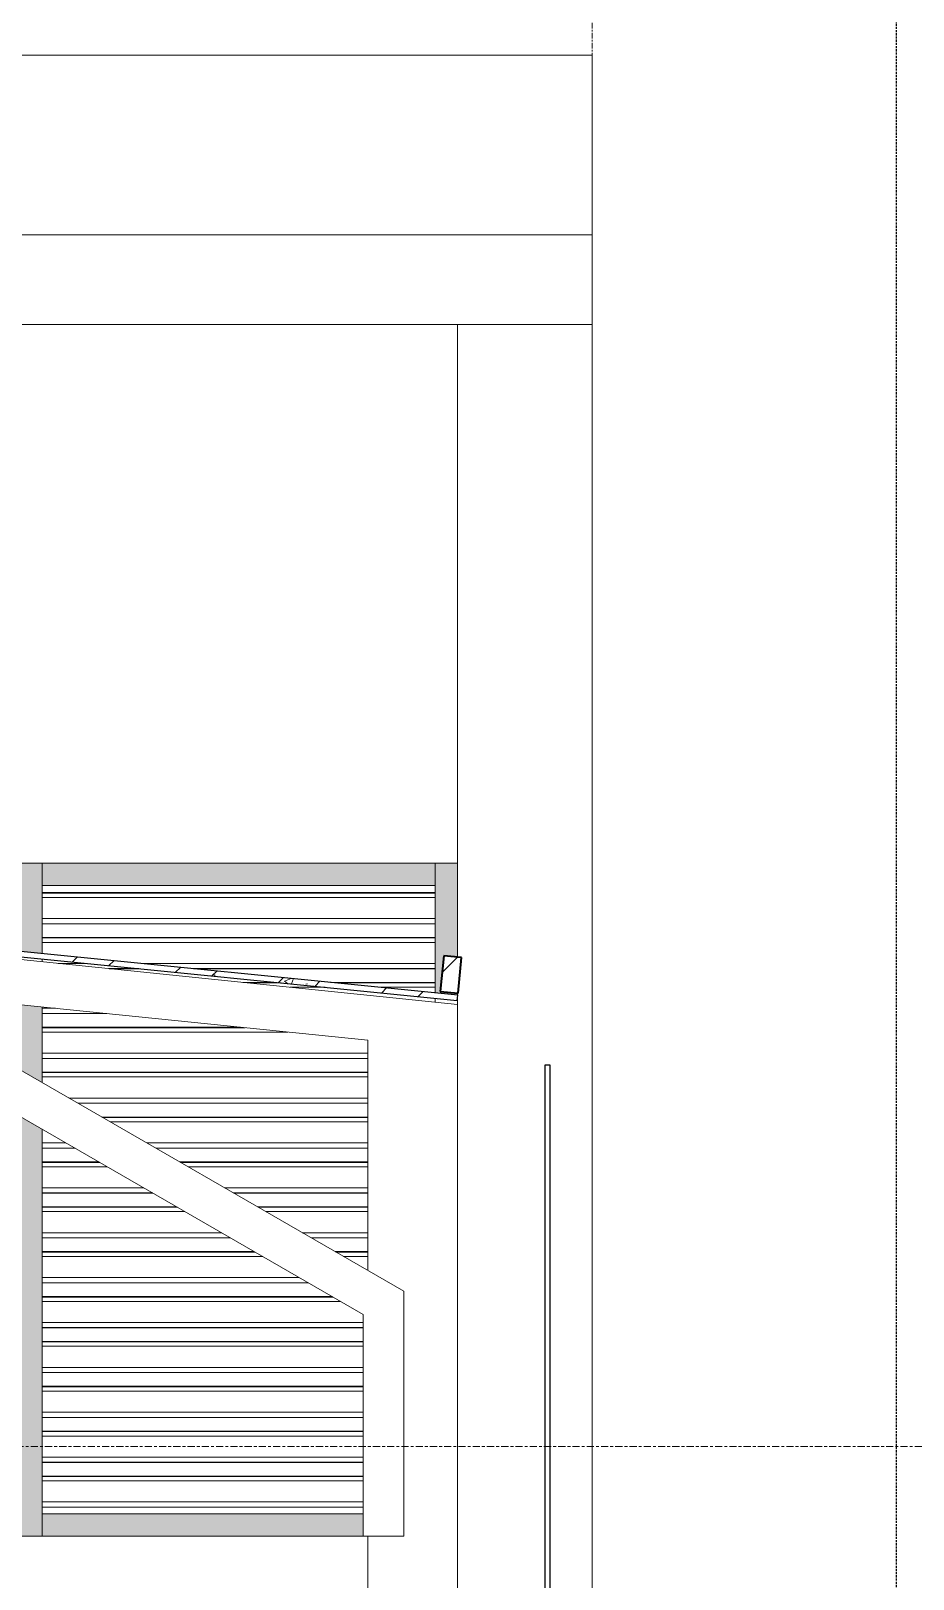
# Model space of a CAD drawing. Header units: millimetres. Extents: x 68650 to 268645, y -2410 to 17645.
# Drawn here: x 197674 to 199639, y 1905 to 5354 of the extents above; entities that cross this region are included whole.
import ezdxf

# ---------------------------------------------------------------- set-up
doc = ezdxf.new("R2010")
doc.units = ezdxf.units.MM
for name, pattern in [('Centre', [31.75, 6.35, -4.7625, 15.875, -4.7625]), ('Grid Line', [22.225, 12.7, -3.175, 3.175, -3.175]), ('Hidden', [7.14375, 4.7625, -2.38125])]:
    doc.linetypes.add(name, pattern=pattern)
for name, color, linetype, lineweight in [('A-DETL-GENF', 92, 'Continuous', 18), ('A-DETL-GENF-2', 92, 'Hidden', 25), ('A-FLOR', 192, 'Continuous', 18), ('A-FLOR-HRAL-2', 8, 'Continuous', 18), ('A-FLOR-HRAL-3', 55, 'Continuous', 25), ('A-FLOR-LEVL-2', 51, 'Centre', 9), ('A-GLAZ-CURT', 52, 'Continuous', 18), ('A-GLAZ-CURT-1', 8, 'Continuous', 18), ('A-GLAZ-CURT-2', 52, 'Continuous', 25), ('A-GLAZ-CWMG', 51, 'Continuous', 18), ('A-GLAZ-CWMG-1', 51, 'Continuous', 35), ('A-GLAZ-CWMG-3', 254, 'Continuous', 18), ('A-GLAZ-CWMG-4', 8, 'Continuous', 18), ('A-WALL', 113, 'Continuous', 18), ('S-COLS', 52, 'Continuous', 18), ('S-GRID-1', 1, 'Grid Line', 9)]:
    doc.layers.add(name, color=color, linetype=linetype, lineweight=lineweight)
pattern_1 = [(45, (7421.61, 0), (-126.285, 126.285), []), (45, (7421.61, 89.3), (-126.285, 126.285), []), (50, (7421.61, 0), (204.957, -17.9309), [21.431, -235.744]), (355, (7421.61, 0), (-39.6478, 214.9384), [17.145, -188.595]), (100.451, (7438.7, -1.5), (165.3105, 197.0067), [18.214, -200.351]), (46.184, (7421.61, 57.15), (304.964, -47.2988), [32.147, -353.616]), (96.636, (7447.03, 53.2), (267.078, 278.356), [27.321, -300.527]), (351.184, (7421.6, 57.15), (267.0803, 278.3534), [25.717, -282.892]), (21, (7450.19, 42.86), (170.5664, -115.0479), [21.431, -235.744]), (326, (7450.19, 42.86), (69.5275, 207.211), [17.145, -188.595]), (71.451, (7464.4, 33.27), (240.0946, 92.1618), [18.214, -200.351]), (37.5, (7421.614, 0), (3.4749, 95.12457), [3.772, -182.537, 3.772, -187.681, -189.309]), (37.5, (7421.614, 0), (3.4749, 95.12457), [-377.762, 3.772, -185.537]), (7.5, (7421.61, 0), (75.1724, 112.70316), [3.772, -105.385, 3.772, -178.251, -72.152]), (7.5, (7421.61, 0), (75.1724, 112.70316), [-291.179, 3.772, -68.38]), (327.5, (7357.89, 0), (152.54013, -6.4451), [3.772, -67.666, 3.772, -219.113, -295.751]), (327.5, (7357.89, 0), (152.54013, -6.4451), [-294.322, 3.772, -291.979]), (317.5, (7329.32, 0), (166.6458, 28.6049), [3.772, -89.097, 3.772, -144.247, -210.026]), (317.5, (7329.32, 0), (166.6458, 28.6049), [-240.887, 3.772, -206.254])]

# ---------------------------------------------------------------- blocks, each defined once
blk = doc.blocks.new('NBS_CLDPhysicalSecuritySystems_MtlMeshPnlFncngSym_CLDModsecSecurusS3_InfillPanel - NBS_CLDPhysicalSecuritySystems_MtlMeshPnlFncngSym_CLDModsecSecurusS2_InfillPanel-2369404-TKCS_NHÀ MÁY PHÁT ĐIỆN - MẶT ĐỨNG 4')
at = {"layer": 'A-FLOR-HRAL-3'}
for p, q in [((-7982.2, 3050), (-7994.2, 3050)), ((-7994.2, 3050), (-7994.2, 1130)), ((-7982.2, 1130), (-7982.2, 3050)), ((-8015.2, 1168), (-8015.2, 1133)), ((-7994.2, 1171), (-8012.2, 1171)), ((-7994.2, 1130), (-7994.2, 1171)), ((-8012.2, 1130), (-7994.2, 1130)), ((-7994.2, 1130), (-7982.2, 1130))]:
    blk.add_line(p, q, dxfattribs=at)
for centre, start, end in [((-8012.2, 1168), 90, 180), ((-8012.2, 1133), 180, 270)]:
    blk.add_arc(centre, 3, start, end, dxfattribs=at)
blk = doc.blocks.new('Rectangular Mullion - 50 x 100mm-2333346-TKCS_NHÀ MÁY PHÁT ĐIỆN - MẶT ĐỨNG 4')
at = {"layer": 'A-GLAZ-CWMG-3'}
blk.add_hatch(color=256, dxfattribs=at).paths.add_polyline_path([(-13216.4, 3450), (-13163.2, 3450), (-13163.2, 3500), (-14038.2, 3500), (-14038.2, 3450), (-13388.2, 3450)])
at = {"layer": 'A-GLAZ-CWMG'}
for p, q in [((-14038.2, 3450), (-14038.2, 3500)), ((-13163.2, 3500), (-14038.2, 3500)), ((-13163.2, 3500), (-13163.2, 3450)), ((-13163.2, 3450), (-14038.2, 3450))]:
    blk.add_line(p, q, dxfattribs=at)
blk = doc.blocks.new('Rectangular Mullion - 50 x 100mm-2333348-TKCS_NHÀ MÁY PHÁT ĐIỆN - MẶT ĐỨNG 4')
at = {"layer": 'A-GLAZ-CWMG-3'}
blk.add_hatch(color=256, dxfattribs=at).paths.add_polyline_path([(-8805.4, 2000), (-8398.2, 2000), (-8398.2, 2050), (-9113.2, 2050), (-9113.2, 2000), (-9081.1, 2000)])
at = {"layer": 'A-GLAZ-CWMG'}
for p, q in [((-9113.2, 2000), (-9113.2, 2050)), ((-9113.2, 2050), (-8398.2, 2050)), ((-9113.2, 2000), (-8398.2, 2000))]:
    blk.add_line(p, q, dxfattribs=at)
blk = doc.blocks.new('Rectangular Mullion - 50 x 100mm-2333210-TKCS_NHÀ MÁY PHÁT ĐIỆN - MẶT ĐỨNG 4')
at = {"layer": 'A-GLAZ-CWMG-3'}
blk.add_hatch(color=256, dxfattribs=at).paths.add_polyline_path([(-8188.2, 3400), (-8188.2, 3500), (-8238.2, 3500), (-8238.2, 3400)])
at = {"layer": 'A-GLAZ-CWMG'}
for p, q in [((-8238.2, 3500), (-8188.2, 3500)), ((-8238.2, 3400), (-8238.2, 3500)), ((-8188.2, 3400), (-8188.2, 3500))]:
    blk.add_line(p, q, dxfattribs=at)
blk = doc.blocks.new('Rectangular Mullion - MULLION LA SACH-2333350-TKCS_NHÀ MÁY PHÁT ĐIỆN - MẶT ĐỨNG 4')
at = {"layer": 'A-GLAZ-CWMG'}
for p, q in [((-8398.2, 2134.3), (-9113.2, 2134.3)), ((-8398.2, 2133.3), (-9113.2, 2133.3)), ((-8398.2, 2133.2), (-9113.2, 2133.2)), ((-8398.2, 2123.5), (-9113.2, 2123.5)), ((-8398.2, 2076.5), (-9113.2, 2076.5)), ((-8398.2, 2065), (-9113.2, 2065)), ((-8398.2, 2064.8), (-9113.2, 2064.8))]:
    blk.add_line(p, q, dxfattribs=at)
blk = doc.blocks.new('Rectangular Mullion - MULLION LA SACH-V45-TKCS_NHÀ MÁY PHÁT ĐIỆN - MẶT ĐỨNG 4')
at = {"layer": 'A-GLAZ-CWMG'}
for p, q in [((-8467.7, 2534.3), (-9113.2, 2534.3)), ((-8466, 2533.3), (-9113.2, 2533.3)), ((-8465.8, 2533.2), (-9113.2, 2533.2)), ((-8448.9, 2523.5), (-9113.2, 2523.5)), ((-8398.2, 2476.5), (-9113.2, 2476.5)), ((-8398.2, 2465), (-9113.2, 2465)), ((-8398.2, 2464.8), (-9113.2, 2464.8))]:
    blk.add_line(p, q, dxfattribs=at)
blk = doc.blocks.new('Rectangular Mullion - MULLION LA SACH-V46-TKCS_NHÀ MÁY PHÁT ĐIỆN - MẶT ĐỨNG 4')
at = {"layer": 'A-GLAZ-CWMG'}
for p, q in [((-8640.9, 2634.3), (-9113.2, 2634.3)), ((-8639.2, 2633.3), (-9113.2, 2633.3)), ((-8639, 2633.2), (-9113.2, 2633.2)), ((-8622.1, 2623.5), (-9113.2, 2623.5)), ((-8388.2, 2634.3), (-8460.9, 2634.3)), ((-8388.2, 2633.3), (-8459.2, 2633.3)), ((-8388.2, 2633.2), (-8459, 2633.2)), ((-8388.2, 2623.5), (-8442.1, 2623.5)), ((-8540.8, 2576.5), (-9113.2, 2576.5)), ((-8520.7, 2565), (-9113.2, 2565)), ((-8520.5, 2564.8), (-9113.2, 2564.8))]:
    blk.add_line(p, q, dxfattribs=at)
blk = doc.blocks.new('Rectangular Mullion - MULLION LA SACH-V47-TKCS_NHÀ MÁY PHÁT ĐIỆN - MẶT ĐỨNG 4')
at = {"layer": 'A-GLAZ-CWMG'}
for p, q in [((-8814.1, 2734.3), (-9113.2, 2734.3)), ((-8812.4, 2733.3), (-9113.2, 2733.3)), ((-8812.2, 2733.2), (-9113.2, 2733.2)), ((-8388.2, 2734.3), (-8634.1, 2734.3)), ((-8388.2, 2733.3), (-8632.4, 2733.3)), ((-8388.2, 2733.2), (-8632.2, 2733.2)), ((-8795.3, 2723.5), (-9113.2, 2723.5)), ((-8388.2, 2723.5), (-8615.3, 2723.5)), ((-8714, 2676.5), (-9113.2, 2676.5)), ((-8693.9, 2665), (-9113.2, 2665)), ((-8693.7, 2664.8), (-9113.2, 2664.8)), ((-8388.2, 2676.5), (-8534, 2676.5)), ((-8388.2, 2665), (-8513.9, 2665)), ((-8388.2, 2664.8), (-8513.7, 2664.8))]:
    blk.add_line(p, q, dxfattribs=at)
blk = doc.blocks.new('Rectangular Mullion - MULLION LA SACH-V48-TKCS_NHÀ MÁY PHÁT ĐIỆN - MẶT ĐỨNG 4')
at = {"layer": 'A-GLAZ-CWMG'}
for p, q in [((-8987.3, 2834.3), (-9113.2, 2834.3)), ((-8985.6, 2833.3), (-9113.2, 2833.3)), ((-8985.4, 2833.2), (-9113.2, 2833.2)), ((-8388.2, 2834.3), (-8807.3, 2834.3)), ((-8388.2, 2833.3), (-8805.4, 2833.3)), ((-8388.2, 2833.2), (-8805.4, 2833.2)), ((-8968.5, 2823.5), (-9113.2, 2823.5)), ((-8388.2, 2823.5), (-8788.5, 2823.5)), ((-8887.2, 2776.5), (-9113.2, 2776.5)), ((-8867.1, 2765), (-9113.2, 2765)), ((-8867, 2764.8), (-9113.2, 2764.8)), ((-8388.2, 2776.5), (-8707.2, 2776.5)), ((-8388.2, 2765), (-8687.1, 2765)), ((-8388.2, 2764.8), (-8687, 2764.8))]:
    blk.add_line(p, q, dxfattribs=at)
blk = doc.blocks.new('Rectangular Mullion - MULLION LA SACH-V49-TKCS_NHÀ MÁY PHÁT ĐIỆN - MẶT ĐỨNG 4')
at = {"layer": 'A-GLAZ-CWMG'}
for p, q in [((-8388.2, 2934.3), (-8980.5, 2934.3)), ((-8388.2, 2933.3), (-8978.8, 2933.3)), ((-8388.2, 2933.2), (-8978.6, 2933.2)), ((-8388.2, 2923.5), (-8961.7, 2923.5)), ((-9060.4, 2876.5), (-9113.2, 2876.5)), ((-9040.4, 2865), (-9113.2, 2865)), ((-9040.2, 2864.8), (-9113.2, 2864.8)), ((-8388.2, 2876.5), (-8880.4, 2876.5)), ((-8388.2, 2865), (-8860.4, 2865)), ((-8388.2, 2864.8), (-8860.2, 2864.8))]:
    blk.add_line(p, q, dxfattribs=at)
blk = doc.blocks.new('Rectangular Mullion - MULLION LA SACH-V50-TKCS_NHÀ MÁY PHÁT ĐIỆN - MẶT ĐỨNG 4')
at = {"layer": 'A-GLAZ-CWMG'}
for p, q in [((-8388.2, 3034.3), (-9113.2, 3034.3)), ((-8388.2, 3033.3), (-9113.2, 3033.3)), ((-8388.2, 3033.2), (-9113.2, 3033.2)), ((-8388.2, 3023.5), (-9113.2, 3023.5)), ((-8388.2, 2976.5), (-9053.6, 2976.5)), ((-8388.2, 2965), (-9033.6, 2965)), ((-8388.2, 2964.8), (-9033.4, 2964.8))]:
    blk.add_line(p, q, dxfattribs=at)
blk = doc.blocks.new('Rectangular Mullion - 50 x 100mm-2333204-TKCS_NHÀ MÁY PHÁT ĐIỆN - MẶT ĐỨNG 4')
at = {"layer": 'A-GLAZ-CWMG-3'}
blk.add_hatch(color=256, dxfattribs=at).paths.add_polyline_path([(-9113.2, 2000), (-9113.2, 2100), (-9163.2, 2100), (-9163.2, 2000)])
at = {"layer": 'A-GLAZ-CWMG'}
for p, q in [((-9163.2, 2100), (-9163.2, 2000)), ((-9113.2, 2100), (-9113.2, 2000)), ((-9113.2, 2000), (-9163.2, 2000))]:
    blk.add_line(p, q, dxfattribs=at)
blk = doc.blocks.new('Rectangular Mullion - 50 x 100mm-2333205-TKCS_NHÀ MÁY PHÁT ĐIỆN - MẶT ĐỨNG 4')
at = {"layer": 'A-GLAZ-CWMG-3'}
blk.add_hatch(color=256, dxfattribs=at).paths.add_polyline_path([(-9113.2, 2100), (-9113.2, 2200), (-9163.2, 2200), (-9163.2, 2100)])
at = {"layer": 'A-GLAZ-CWMG'}
for p, q in [((-9163.2, 2200), (-9163.2, 2100)), ((-9113.2, 2200), (-9113.2, 2100))]:
    blk.add_line(p, q, dxfattribs=at)
blk = doc.blocks.new('Rectangular Mullion - 50 x 100mm-V52-TKCS_NHÀ MÁY PHÁT ĐIỆN - MẶT ĐỨNG 4')
at = {"layer": 'A-GLAZ-CWMG-3'}
blk.add_hatch(color=256, dxfattribs=at).paths.add_polyline_path([(-9113.2, 2900), (-9113.2, 2907), (-9163.2, 2935.9), (-9163.2, 2900)])
at = {"layer": 'A-GLAZ-CWMG'}
for p, q in [((-9163.2, 2935.9), (-9163.2, 2900)), ((-9113.2, 2907), (-9113.2, 2900))]:
    blk.add_line(p, q, dxfattribs=at)
blk = doc.blocks.new('Rectangular Mullion - 50 x 100mm-V53-TKCS_NHÀ MÁY PHÁT ĐIỆN - MẶT ĐỨNG 4')
at = {"layer": 'A-GLAZ-CWMG-3'}
blk.add_hatch(color=256, dxfattribs=at).paths.add_polyline_path([(-9113.2, 3011), (-9113.2, 3100), (-9163.2, 3100), (-9163.2, 3039.8)])
at = {"layer": 'A-GLAZ-CWMG'}
for p, q in [((-9163.2, 3100), (-9163.2, 3039.8)), ((-9113.2, 3100), (-9113.2, 3011))]:
    blk.add_line(p, q, dxfattribs=at)
blk = doc.blocks.new('Rectangular Mullion - 50 x 100mm-2333212-TKCS_NHÀ MÁY PHÁT ĐIỆN - MẶT ĐỨNG 4')
at = {"layer": 'A-GLAZ-CWMG-3'}
blk.add_hatch(color=256, dxfattribs=at).paths.add_polyline_path([(-8188.2, 3206), (-8188.2, 3210), (-8227, 3213.9), (-8219.1, 3293.5), (-8188.2, 3290.4), (-8188.2, 3300), (-8238.2, 3300), (-8238.2, 3211), (-8227, 3209.9)])
at = {"layer": 'A-GLAZ-CWMG'}
for p, q in [((-8238.2, 3211), (-8238.2, 3300)), ((-8188.2, 3290.4), (-8188.2, 3300)), ((-8188.2, 3206), (-8188.2, 3210))]:
    blk.add_line(p, q, dxfattribs=at)
blk = doc.blocks.new('Rectangular Mullion - 50 x 100mm-V54-TKCS_NHÀ MÁY PHÁT ĐIỆN - MẶT ĐỨNG 4')
at = {"layer": 'A-GLAZ-CWMG-3'}
blk.add_hatch(color=256, dxfattribs=at).paths.add_polyline_path([(-8188.2, 3300), (-8188.2, 3400), (-8238.2, 3400), (-8238.2, 3300)])
at = {"layer": 'A-GLAZ-CWMG'}
for p, q in [((-8238.2, 3300), (-8238.2, 3400)), ((-8188.2, 3300), (-8188.2, 3400))]:
    blk.add_line(p, q, dxfattribs=at)
blk = doc.blocks.new('Rectangular Mullion - 50 x 100mm-V55-TKCS_NHÀ MÁY PHÁT ĐIỆN - MẶT ĐỨNG 4')
at = {"layer": 'A-GLAZ-CWMG-3'}
blk.add_hatch(color=256, dxfattribs=at).paths.add_polyline_path([(-9113.2, 3100), (-9113.2, 3179.6), (-9163.2, 3184.7), (-9163.2, 3100)])
at = {"layer": 'A-GLAZ-CWMG'}
for p, q in [((-9163.2, 3184.7), (-9163.2, 3100)), ((-9113.2, 3179.6), (-9113.2, 3100))]:
    blk.add_line(p, q, dxfattribs=at)
blk = doc.blocks.new('Rectangular Mullion - 50 x 100mm-V56-TKCS_NHÀ MÁY PHÁT ĐIỆN - MẶT ĐỨNG 4')
at = {"layer": 'A-GLAZ-CWMG-3'}
blk.add_hatch(color=256, dxfattribs=at).paths.add_polyline_path([(-9128, 3300), (-9113.2, 3300), (-9113.2, 3400), (-9163.2, 3400), (-9163.2, 3303.5)])
at = {"layer": 'A-GLAZ-CWMG'}
for p, q in [((-9163.2, 3400), (-9163.2, 3303.5)), ((-9113.2, 3400), (-9113.2, 3300))]:
    blk.add_line(p, q, dxfattribs=at)
blk = doc.blocks.new('Rectangular Mullion - 50 x 100mm-2333206-TKCS_NHÀ MÁY PHÁT ĐIỆN - MẶT ĐỨNG 4')
at = {"layer": 'A-GLAZ-CWMG-3'}
blk.add_hatch(color=256, dxfattribs=at).paths.add_polyline_path([(-9113.2, 3400), (-9113.2, 3500), (-9163.2, 3500), (-9163.2, 3400)])
at = {"layer": 'A-GLAZ-CWMG'}
for p, q in [((-9163.2, 3500), (-9113.2, 3500)), ((-9163.2, 3500), (-9163.2, 3400)), ((-9113.2, 3500), (-9113.2, 3400))]:
    blk.add_line(p, q, dxfattribs=at)
blk = doc.blocks.new('Rectangular Mullion - MULLION LA SACH-V59-TKCS_NHÀ MÁY PHÁT ĐIỆN - MẶT ĐỨNG 4')
at = {"layer": 'A-GLAZ-CWMG'}
for p, q in [((-8672, 3134.3), (-9113.2, 3134.3)), ((-8662.2, 3133.3), (-9113.2, 3133.3)), ((-8661.3, 3133.2), (-9113.2, 3133.2)), ((-8566.1, 3123.5), (-9113.2, 3123.5)), ((-8388.2, 3076.5), (-9113.2, 3076.5)), ((-8388.2, 3065), (-9113.2, 3065)), ((-8388.2, 3064.8), (-9113.2, 3064.8))]:
    blk.add_line(p, q, dxfattribs=at)
blk = doc.blocks.new('Rectangular Mullion - MULLION LA SACH-V61-TKCS_NHÀ MÁY PHÁT ĐIỆN - MẶT ĐỨNG 4')
at = {"layer": 'A-GLAZ-CWMG'}
for p, q in [((-8592, 3234.3), (-8666.6, 3234.3)), ((-8582, 3233.3), (-8656.9, 3233.3)), ((-8581.1, 3233.2), (-8655.9, 3233.2)), ((-8483.4, 3223.5), (-8560.7, 3223.5)), ((-8238.2, 3234.3), (-8471.4, 3234.3)), ((-8238.2, 3233.3), (-8461.4, 3233.3)), ((-8238.2, 3233.2), (-8460.5, 3233.2)), ((-8238.2, 3223.5), (-8362.8, 3223.5)), ((-9083.4, 3176.5), (-9113.2, 3176.5)), ((-8238.2, 3199), (-8238.2, 3190.4)), ((-8970.6, 3165), (-9113.2, 3165)), ((-8969.5, 3164.8), (-9113.2, 3164.8))]:
    blk.add_line(p, q, dxfattribs=at)
blk = doc.blocks.new('Rectangular Mullion - MULLION LA SACH-V63-TKCS_NHÀ MÁY PHÁT ĐIỆN - MẶT ĐỨNG 4')
at = {"layer": 'A-GLAZ-CWMG'}
for p, q in [((-8238.2, 3334.3), (-9113.2, 3334.3)), ((-8238.2, 3333.3), (-9113.2, 3333.3)), ((-8238.2, 3333.2), (-9113.2, 3333.2)), ((-8238.2, 3323.5), (-9113.2, 3323.5)), ((-9113.2, 3298.5), (-9113.2, 3300)), ((-9113.2, 3280.1), (-9113.2, 3286.5)), ((-9013.8, 3276.5), (-9078, 3276.5)), ((-8898.2, 3265), (-8965.2, 3265)), ((-8897, 3264.8), (-8964.1, 3264.8)), ((-8238.2, 3276.5), (-8893.2, 3276.5)), ((-8238.2, 3265), (-8777.6, 3265)), ((-8238.2, 3264.8), (-8776.4, 3264.8))]:
    blk.add_line(p, q, dxfattribs=at)
blk = doc.blocks.new('Rectangular Mullion - MULLION LA SACH-V44-TKCS_NHÀ MÁY PHÁT ĐIỆN - MẶT ĐỨNG 4')
at = {"layer": 'A-GLAZ-CWMG'}
for p, q in [((-10113.2, 2134.3), (-10988.2, 2134.3)), ((-10113.2, 2133.3), (-10988.2, 2133.3)), ((-10113.2, 2133.2), (-10988.2, 2133.2)), ((-10113.2, 2123.5), (-10988.2, 2123.5)), ((-10113.2, 2076.5), (-10988.2, 2076.5)), ((-10113.2, 2065), (-10988.2, 2065)), ((-10113.2, 2064.8), (-10988.2, 2064.8))]:
    blk.add_line(p, q, dxfattribs=at)
blk = doc.blocks.new('TRỤ ĐỂ XE ĐẦU HỒI - TRỤ ĐỂ XE ĐẦU HỒI-2550560-TKCS_NHÀ MÁY PHÁT ĐIỆN - MẶT ĐỨNG 4')
at = {"layer": 'S-COLS'}
for p, q in [((-11608.7, 3536), (-8188.2, 3185.3)), ((-9637.7, 3313.8), (-8308.2, 2546.2)), ((-9666.1, 3226.2), (-8398.2, 2494.2)), ((-8388.2, 3105.3), (-9468.4, 3216)), ((-8188.2, 3185.3), (-8188.2, 900)), ((-8388.2, 2592.4), (-8388.2, 3105.3)), ((-8308.2, 2000), (-8308.2, 2546.2)), ((-8398.2, 2494.2), (-8398.2, 2000)), ((-8398.2, 2000), (-8308.2, 2000)), ((-8388.2, 900), (-8388.2, 2000))]:
    blk.add_line(p, q, dxfattribs=at)
blk = doc.blocks.new('System Panel - Glazed-2550690-TKCS_NHÀ MÁY PHÁT ĐIỆN - MẶT ĐỨNG 4')
at = {"layer": 'A-GLAZ-CURT-1'}
h = blk.add_hatch(dxfattribs=at)
h.set_pattern_fill('FP_60', color=256, style=0, pattern_type=2)
h.set_pattern_definition(pattern_1)
h.paths.add_polyline_path([(-8188.8, 3194), (-8187.6, 3206), (-9222.5, 3309.4), (-9223.7, 3297.5), (-8254, 3200.6)])
at = {"layer": 'A-GLAZ-CURT-2'}
for p, q in [((-9222.5, 3309.4), (-9223.7, 3297.5)), ((-9223.7, 3297.5), (-8188.8, 3194)), ((-8187.6, 3206), (-9222.5, 3309.4)), ((-8188.8, 3194), (-8187.6, 3206))]:
    blk.add_line(p, q, dxfattribs=at)
blk = doc.blocks.new('Rectangular Mullion - 40 x 80mm-2354326-TKCS_NHÀ MÁY PHÁT ĐIỆN - MẶT ĐỨNG 4')
at = {"layer": 'A-GLAZ-CWMG-4'}
h = blk.add_hatch(dxfattribs=at)
h.set_pattern_fill('FP_60', color=256, style=0, pattern_type=2)
h.set_pattern_definition(pattern_1)
h.paths.add_polyline_path([(-8187.2, 3210), (-8179.3, 3289.6), (-8219.1, 3293.5), (-8227, 3213.9)])
at = {"layer": 'A-GLAZ-CWMG-1'}
for p, q in [((-8219.1, 3293.5), (-8227, 3213.9)), ((-8179.3, 3289.6), (-8219.1, 3293.5)), ((-8187.2, 3210), (-8179.3, 3289.6)), ((-8227, 3213.9), (-8187.2, 3210))]:
    blk.add_line(p, q, dxfattribs=at)
blk = doc.blocks.new('BORDER VIEW - BORDER VIEW-2322026-TKCS_NHÀ MÁY PHÁT ĐIỆN - MẶT ĐỨNG 4')
at = {"layer": 'A-DETL-GENF-2'}
blk.add_line((-7211.5, 6342.2), (-7211.5, -570), dxfattribs=at)

msp = doc.modelspace()

# ---------------------------------------------------------------- linework, layer by layer
at = {"layer": 'A-FLOR'}
for p, q in [((191824.2, 4900), (198924.2, 4900)), ((198924.2, 4900), (198924.2, 4700)), ((198924.2, 4700), (191824.2, 4700))]:
    msp.add_line(p, q, dxfattribs=at)
at = {"layer": 'A-FLOR-LEVL-2'}
msp.add_line((189979.1, 2200), (200783.7, 2200), dxfattribs=at)
at = {"layer": 'A-WALL'}
for p, q in [((198924.2, 5300), (191824.2, 5300)), ((198924.2, 5300), (198924.2, 4900)), ((198624.2, 3500), (198624.2, 4700)), ((195774.2, 3500), (198624.2, 3500)), ((198414.2, 2000), (195774.2, 2000))]:
    msp.add_line(p, q, dxfattribs=at)
at = {"layer": 'S-COLS'}
for p, q in [((198624.2, 3290.4), (198624.2, 4700)), ((198924.2, 4700), (198624.2, 4700)), ((198924.2, 4700), (198924.2, 1050)), ((198624.2, 3206), (198624.2, 3210)), ((198624.2, 3185.3), (198624.2, 3200))]:
    msp.add_line(p, q, dxfattribs=at)
at = {"layer": 'S-GRID-1'}
msp.add_line((198924.2, 359), (198924.2, 5456.3), dxfattribs=at)

# ---------------------------------------------------------------- block references
at = {"layer": 'A-DETL-GENF'}
msp.add_blockref('BORDER VIEW - BORDER VIEW-2322026-TKCS_NHÀ MÁY PHÁT ĐIỆN - MẶT ĐỨNG 4', (206812.5, 0), dxfattribs=at)
at = {"layer": 'A-FLOR-HRAL-2'}
msp.add_blockref('NBS_CLDPhysicalSecuritySystems_MtlMeshPnlFncngSym_CLDModsecSecurusS3_InfillPanel - NBS_CLDPhysicalSecuritySystems_MtlMeshPnlFncngSym_CLDModsecSecurusS2_InfillPanel-2369404-TKCS_NHÀ MÁY PHÁT ĐIỆN - MẶT ĐỨNG 4', (206812.5, 0), dxfattribs=at)
at = {"layer": 'A-GLAZ-CURT'}
msp.add_blockref('System Panel - Glazed-2550690-TKCS_NHÀ MÁY PHÁT ĐIỆN - MẶT ĐỨNG 4', (206812.5, 0), dxfattribs=at)
at = {"layer": 'A-GLAZ-CWMG'}
for name, p in [('Rectangular Mullion - 50 x 100mm-2333206-TKCS_NHÀ MÁY PHÁT ĐIỆN - MẶT ĐỨNG 4', (206812.5, 0)), ('Rectangular Mullion - 50 x 100mm-2333346-TKCS_NHÀ MÁY PHÁT ĐIỆN - MẶT ĐỨNG 4', (211737.5, 0)), ('Rectangular Mullion - 50 x 100mm-2333210-TKCS_NHÀ MÁY PHÁT ĐIỆN - MẶT ĐỨNG 4', (206812.5, 0)), ('Rectangular Mullion - MULLION LA SACH-V44-TKCS_NHÀ MÁY PHÁT ĐIỆN - MẶT ĐỨNG 4', (208687.5, 1300)), ('Rectangular Mullion - 50 x 100mm-V56-TKCS_NHÀ MÁY PHÁT ĐIỆN - MẶT ĐỨNG 4', (206812.5, 0)), ('Rectangular Mullion - 50 x 100mm-V54-TKCS_NHÀ MÁY PHÁT ĐIỆN - MẶT ĐỨNG 4', (206812.5, 0)), ('Rectangular Mullion - MULLION LA SACH-V63-TKCS_NHÀ MÁY PHÁT ĐIỆN - MẶT ĐỨNG 4', (206812.5, 0)), ('Rectangular Mullion - 50 x 100mm-2333212-TKCS_NHÀ MÁY PHÁT ĐIỆN - MẶT ĐỨNG 4', (206812.5, 0)), ('Rectangular Mullion - 40 x 80mm-2354326-TKCS_NHÀ MÁY PHÁT ĐIỆN - MẶT ĐỨNG 4', (206812.5, 0)), ('Rectangular Mullion - MULLION LA SACH-V61-TKCS_NHÀ MÁY PHÁT ĐIỆN - MẶT ĐỨNG 4', (206812.5, 0)), ('Rectangular Mullion - 50 x 100mm-V55-TKCS_NHÀ MÁY PHÁT ĐIỆN - MẶT ĐỨNG 4', (206812.5, 0)), ('Rectangular Mullion - MULLION LA SACH-V59-TKCS_NHÀ MÁY PHÁT ĐIỆN - MẶT ĐỨNG 4', (206812.5, 0)), ('Rectangular Mullion - 50 x 100mm-V53-TKCS_NHÀ MÁY PHÁT ĐIỆN - MẶT ĐỨNG 4', (206812.5, 0)), ('Rectangular Mullion - MULLION LA SACH-V50-TKCS_NHÀ MÁY PHÁT ĐIỆN - MẶT ĐỨNG 4', (206812.5, 0)), ('Rectangular Mullion - 50 x 100mm-V52-TKCS_NHÀ MÁY PHÁT ĐIỆN - MẶT ĐỨNG 4', (206812.5, 0)), ('Rectangular Mullion - MULLION LA SACH-V49-TKCS_NHÀ MÁY PHÁT ĐIỆN - MẶT ĐỨNG 4', (206812.5, 0)), ('Rectangular Mullion - 50 x 100mm-2333205-TKCS_NHÀ MÁY PHÁT ĐIỆN - MẶT ĐỨNG 4', (206812.5, 700)), ('Rectangular Mullion - MULLION LA SACH-V48-TKCS_NHÀ MÁY PHÁT ĐIỆN - MẶT ĐỨNG 4', (206812.5, 0)), ('Rectangular Mullion - 50 x 100mm-2333205-TKCS_NHÀ MÁY PHÁT ĐIỆN - MẶT ĐỨNG 4', (206812.5, 600)), ('Rectangular Mullion - MULLION LA SACH-V47-TKCS_NHÀ MÁY PHÁT ĐIỆN - MẶT ĐỨNG 4', (206812.5, 0)), ('Rectangular Mullion - 50 x 100mm-2333205-TKCS_NHÀ MÁY PHÁT ĐIỆN - MẶT ĐỨNG 4', (206812.5, 500)), ('Rectangular Mullion - MULLION LA SACH-V46-TKCS_NHÀ MÁY PHÁT ĐIỆN - MẶT ĐỨNG 4', (206812.5, 0)), ('Rectangular Mullion - 50 x 100mm-2333205-TKCS_NHÀ MÁY PHÁT ĐIỆN - MẶT ĐỨNG 4', (206812.5, 400)), ('Rectangular Mullion - MULLION LA SACH-V45-TKCS_NHÀ MÁY PHÁT ĐIỆN - MẶT ĐỨNG 4', (206812.5, 0)), ('Rectangular Mullion - 50 x 100mm-2333205-TKCS_NHÀ MÁY PHÁT ĐIỆN - MẶT ĐỨNG 4', (206812.5, 300)), ('Rectangular Mullion - MULLION LA SACH-2333350-TKCS_NHÀ MÁY PHÁT ĐIỆN - MẶT ĐỨNG 4', (206812.5, 300)), ('Rectangular Mullion - 50 x 100mm-2333205-TKCS_NHÀ MÁY PHÁT ĐIỆN - MẶT ĐỨNG 4', (206812.5, 200)), ('Rectangular Mullion - MULLION LA SACH-2333350-TKCS_NHÀ MÁY PHÁT ĐIỆN - MẶT ĐỨNG 4', (206812.5, 200)), ('Rectangular Mullion - 50 x 100mm-2333205-TKCS_NHÀ MÁY PHÁT ĐIỆN - MẶT ĐỨNG 4', (206812.5, 100)), ('Rectangular Mullion - MULLION LA SACH-2333350-TKCS_NHÀ MÁY PHÁT ĐIỆN - MẶT ĐỨNG 4', (206812.5, 100)), ('Rectangular Mullion - 50 x 100mm-2333205-TKCS_NHÀ MÁY PHÁT ĐIỆN - MẶT ĐỨNG 4', (206812.5, 0)), ('Rectangular Mullion - MULLION LA SACH-2333350-TKCS_NHÀ MÁY PHÁT ĐIỆN - MẶT ĐỨNG 4', (206812.5, 0)), ('Rectangular Mullion - 50 x 100mm-2333204-TKCS_NHÀ MÁY PHÁT ĐIỆN - MẶT ĐỨNG 4', (206812.5, 0)), ('Rectangular Mullion - 50 x 100mm-2333348-TKCS_NHÀ MÁY PHÁT ĐIỆN - MẶT ĐỨNG 4', (206812.5, 0))]:
    msp.add_blockref(name, p, dxfattribs=at)
at = {"layer": 'S-COLS'}
msp.add_blockref('TRỤ ĐỂ XE ĐẦU HỒI - TRỤ ĐỂ XE ĐẦU HỒI-2550560-TKCS_NHÀ MÁY PHÁT ĐIỆN - MẶT ĐỨNG 4', (206812.5, 0), dxfattribs=at)

doc.saveas('drawing.dxf')
